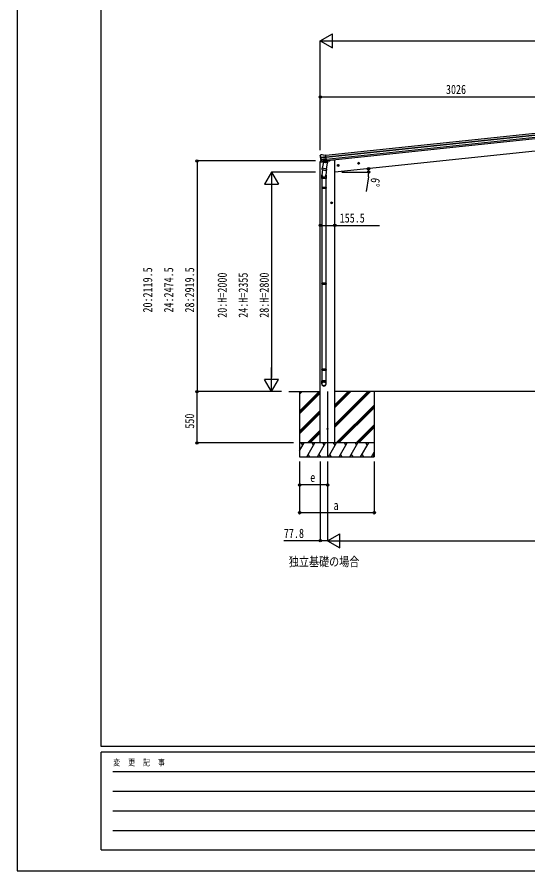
# Model space of a CAD drawing. Units: millimetres, scale not verified. Extents: x -12615 to 12615, y -8910 to 8910.
# Drawn here: x -12615 to -7137, y -8910 to 249 of the extents above; entities that cross this region are included whole.
import ezdxf
from ezdxf.enums import TextEntityAlignment as Align

# ---------------------------------------------------------------- set-up
doc = ezdxf.new("R2010")
doc.units = ezdxf.units.MM
doc.header["$LTSCALE"] = 30
for name, color, linetype in [('0-2_USER1', 3, 'Continuous'), ('0-3_YKK_12', 2, 'Continuous'), ('0-4_YKK_13', 4, 'Continuous'), ('0-5_YKK_A1', 4, 'Continuous'), ('0-6_YKK_D', 6, 'Continuous'), ('0-7_YKK_ZWAK', 7, 'Continuous')]:
    doc.layers.add(name, color=color, linetype=linetype)
doc.styles.add('ＭＳ ゴシック', font='')
doc.styles.get('ＭＳ ゴシック').set_extended_font_data('MS Gothic')

msp = doc.modelspace()

# ---------------------------------------------------------------- linework, layer by layer
at = {"layer": '0-3_YKK_12'}
msp.add_line((-9285.6, -3766.39), (-9285.6, -4471.39), dxfattribs=at)
at = {"layer": '0-4_YKK_13'}
for p, q in [((-9365.89, -1240.46), (-9365.97, -1238.59)), ((-9364.61, -1235.7), (-9365.3, -1236.56)), ((-9361.11, -1231.38), (-9364.61, -1235.7)), ((-9301.5, -1250.43), (-9361.24, -1256.71)), ((-9361.11, -1231.38), (-9361.11, -1231.38)), ((-9360.48, -1262.55), (-9300.88, -1256.28)), ((-9357.75, -1229.55), (-9357.74, -1229.55)), ((-9356.18, -1278.76), (-9299.15, -1272.77)), ((-9342.03, -1297.47), (-9355.08, -1281.53)), ((-9353.85, -1283.03), (-9298.68, -1277.23)), ((-9330.18, -1232.69), (-9303.65, -1229.9)), ((-9296.87, -1294.45), (-9303.65, -1229.9)), ((-9365.6, -1299.05), (-9366.5, -1305.89)), ((-9366.5, -1305.89), (-9332.77, -1302.34)), ((-9346.09, -1294.69), (-9362.94, -1296.46)), ((-9342.98, -1298.11), (-9356.67, -1282.35)), ((-9345.37, -1385.29), (-9342.88, -1373.05)), ((-9329.54, -1307.39), (-9342.9, -1373.05)), ((-9298.01, -1382.18), (-9342.9, -1373.05)), ((-9332.67, -1298.22), (-9340.36, -1299.02)), ((-9340.27, -1298.79), (-9296.89, -1294.23)), ((-9339.52, -1299.03), (-9337.96, -1298.86)), ((-9337.96, -1298.86), (-9300.42, -1294.92)), ((-9336.16, -1299.33), (-9336.31, -1300.06)), ((-9335.7, -1301.19), (-9310.94, -1310.94)), ((-9332.4, -1298.28), (-9332.67, -1298.22)), ((-9307.07, -1295.62), (-9332.4, -1298.28)), ((-9284.66, -1316.52), (-9329.54, -1307.39)), ((-9327.36, -1304.47), (-9328.02, -1307.7)), ((-9306.55, -1295.95), (-9309.47, -1310.3)), ((-9306.82, -1295.5), (-9307.07, -1295.62)), ((-9296.87, -1294.45), (-9306.82, -1295.5)), ((-9300.42, -1294.92), (-9298.85, -1294.75)), ((-9298.01, -1382.18), (-9284.66, -1316.52)), ((-9297.04, -1292.87), (-9296.11, -1293.06)), ((-9296.11, -1293.06), (-9284.91, -1309.98)), ((-9292.75, -1298.13), (-9263.49, -1295.06)), ((-9284.91, -1309.98), (-9286.18, -1316.21)), ((-9258.63, -1287.51), (-9259.05, -1290.74)), ((-9348.2, -1481.22), (-9348.2, -1446.87)), ((-9340.49, -1388.33), (-9346.05, -1444.06)), ((-9345.16, -1386.69), (-9345.16, -1386.69)), ((-9343.83, -1387.65), (-9302.87, -1395.99)), ((-9297.58, -1380.04), (-9304.23, -1447.78)), ((-9302.2, -1446.56), (-9302.2, -1481.22)), ((-9298.03, -1382.17), (-9300.56, -1394.65)), ((-9302.2, -1481.22), (-9348.2, -1481.22)), ((-9346.2, -1481.22), (-9346.2, -1577.96)), ((-9304.2, -1481.22), (-9304.2, -1577.96)), ((-9348.2, -1579.96), (-9347.2, -1577.96)), ((-9302.2, -1579.96), (-9348.2, -1579.96)), ((-9302.2, -1587.96), (-9348.2, -1587.96)), ((-9303.2, -1577.96), (-9347.2, -1577.96)), ((-9303.2, -1589.96), (-9347.2, -1589.96)), ((-9346.2, -1589.96), (-9346.2, -2606.65)), ((-9304.2, -1589.96), (-9304.2, -2606.65)), ((-9302.2, -1579.96), (-9303.2, -1577.96)), ((-9302.2, -1587.96), (-9303.2, -1589.96)), ((-9302.2, -1579.96), (-9302.2, -1587.96)), ((-9348.2, -2608.65), (-9347.2, -2606.65)), ((-9302.2, -2608.65), (-9348.2, -2608.65)), ((-9302.2, -2616.65), (-9348.2, -2616.65)), ((-9303.2, -2606.65), (-9347.2, -2606.65)), ((-9303.2, -2618.65), (-9347.2, -2618.65)), ((-9346.2, -2618.65), (-9346.2, -3529.34)), ((-9304.2, -2618.65), (-9304.2, -3529.34)), ((-9302.2, -2608.65), (-9303.2, -2606.65)), ((-9302.2, -2616.65), (-9303.2, -2618.65)), ((-9302.2, -2608.65), (-9302.2, -2616.65)), ((-9348.2, -3531.34), (-9347.2, -3529.34)), ((-9302.2, -3531.34), (-9348.2, -3531.34)), ((-9302.2, -3539.34), (-9348.2, -3539.34)), ((-9303.2, -3529.34), (-9347.2, -3529.34)), ((-9303.2, -3541.34), (-9347.2, -3541.34)), ((-9346.2, -3541.34), (-9346.2, -3651.34)), ((-9304.2, -3541.34), (-9304.2, -3651.34)), ((-9302.2, -3531.34), (-9303.2, -3529.34)), ((-9302.2, -3539.34), (-9303.2, -3541.34)), ((-9302.2, -3531.34), (-9302.2, -3539.34)), ((-9348.2, -3685.48), (-9348.2, -3651.34)), ((-9302.2, -3651.34), (-9348.2, -3651.34)), ((-9302.2, -3685.48), (-9302.2, -3651.34))]:
    msp.add_line(p, q, dxfattribs=at)
for points in [[(-9344.26, -1228.13), (-9344.26, -1228.13), (-9357.74, -1229.55)], [(-9330.18, -1232.69), (-9342.97, -1228.28), (-9342.97, -1228.28)], [(-9348.2, -1579.96), (-9348.2, -1587.96), (-9347.2, -1589.96)], [(-9348.2, -2608.65), (-9348.2, -2616.65), (-9347.2, -2618.65)], [(-9348.2, -3531.34), (-9348.2, -3539.34), (-9347.2, -3541.34)]]:
    msp.add_lwpolyline(points, dxfattribs=at)
msp.add_circle((-9285.6, -4168.89), 4.5, dxfattribs=at)
for centre, radius, start, end in [((-9165, -1219.35), 202, 186, 197.86084), ((-9172.06, -1221.4), 192.44, 185.42422, 190.5729), ((-9405.96, -1264.05), 45.32, 6.35482, 9.32878), ((-9357.22, -1234.52), 5, 96.04426, 140.95574), ((-9363.26, -1262.91), 2.74, 7.56588, 12.97849), ((-9360.39, -1263.9), 1.35, 94.08073, 96.8395), ((-9165, -1219.35), 200.2, 192.46117, 197.79991), ((-9354.41, -1280.38), 3, 197.86084, 221), ((-9352.76, -1279.63), 3, 197.79991, 219.30889), ((-9343.95, -1231.12), 3, 71.02369, 95.97631), ((-9362.63, -1299.45), 3, 96, 172.5), ((-9340.72, -1296.14), 2.99, 220.99261, 266.7283), ((-9339.57, -1298.53), 0.5, 240.73754, 276), ((-9336.65, -1299.23), 0.5, 348.5, 96), ((-9335.33, -1300.26), 1, 168.5, 248.5), ((-9310.47, -1310.02), 1.03, 242.53897, 344.46569), ((-9305.97, -1296.11), 0.604, 93.09842, 164.70595), ((-9298.9, -1294.26), 0.5, 276, 311.26246), ((-9264.01, -1290.09), 5, 276, 352.5), ((-9318.2, -1446.87), 30, 177.45142, 180), ((-9343.47, -1385.72), 1.95, 167.54017, 209.97766), ((-9343.43, -1385.69), 2, 209.90962, 258.5), ((-9302.47, -1394.03), 2, 258.5, 341.96843)]:
    msp.add_arc(centre, radius, start, end, dxfattribs=at)
for centre, major_axis, ratio, start_param, end_param in [((-9362.97, -1238.45), (1.9, 2.34), 0.995767, 1.5707963, 2.2972137), ((-9359.42, -1234.07), (-5.48, -2.51), 0.24881, 5.8190815, 5.8226003), ((-9363.76, -1239.61), (-0.38, 5.97), 0.020485, 4.7140547, 5.6117533), ((-9162.69, -1241.3), (-20.92, 199.05), 0.994373, 1.5554317, 1.5718064), ((-9343.02, -1296.06), (-1.71, 2.84), 0.040856, 4.1415604, 4.1696818), ((-9340.58, -1295.81), (-0.51, 2.96), 0.642905, 2.0792573, 3.037247), ((-9340.63, -1295.91), (-3.02, -2.79), 0.650902, 0.9542299, 1.0270405), ((-9340.67, -1296.03), (-1.1, -2.8), 0.997631, 0.3902369, 0.4789948), ((-9325.2, -1446.56), (23, 0), 0.996195, 2.621936, 6.6074797), ((-9325.2, -1446.56), (21, 0), 0.996195, 3.0215498, 6.2247991), ((-9325.2, -3683.74), (-23, 0), 0.996195, 3.1415927, 6.2831853), ((-9325.2, -3685.48), (-23, 0), 0.996195, 3.1415927, 6.2831853), ((-9325.2, -3685.48), (0, -23.43), 0.981806, 4.712389, 7.8539816)]:
    msp.add_ellipse(centre, major_axis=major_axis, ratio=ratio, start_param=start_param, end_param=end_param, dxfattribs=at)
msp.add_ellipse((-9325.2, -3685.48), major_axis=(21, 0), ratio=0.996195, dxfattribs=at)
at = {"layer": '0-5_YKK_A1'}
for p, q in [((-9303.45, -1231.89), (-6399.36, -926.66)), ((-9301.46, -1250.79), (-6397.38, -945.55)), ((-9301.03, -1254.96), (-6396.94, -949.73)), ((-9298.93, -1274.82), (-6394.85, -969.59)), ((-6393.09, -986.33), (-9297.17, -1291.56)), ((-6372.51, -1115.89), (-9208.35, -1413.95)), ((-9363.35, -4318.89), (-9363.35, -1305.55)), ((-9161.7, -1341.67), (-9181.59, -1343.77)), ((-9172.43, -1335.26), (-9178.51, -1339.67)), ((-9178.51, -1339.67), (-9177.72, -1347.13)), ((-9177.72, -1347.13), (-9170.86, -1350.18)), ((-9170.6, -1352.67), (-9172.69, -1332.77)), ((-9165.58, -1338.31), (-9172.43, -1335.26)), ((-8942.91, -1318.68), (-8962.8, -1320.77)), ((-8953.64, -1312.26), (-8959.71, -1316.67)), ((-8959.71, -1316.67), (-8958.93, -1324.14)), ((-8958.93, -1324.14), (-8952.07, -1327.19)), ((-8951.81, -1329.67), (-8953.9, -1309.78)), ((-8946.78, -1315.31), (-8953.64, -1312.26)), ((-9241.86, -1735.94), (-9248.36, -1739.69)), ((-9248.36, -1739.69), (-9248.36, -1747.2)), ((-9241.86, -1753.45), (-9241.86, -1733.45)), ((-9235.36, -1739.69), (-9241.86, -1735.94)), ((-9231.86, -1743.45), (-9251.86, -1743.45)), ((-9248.36, -1747.2), (-9241.86, -1750.95)), ((-9701.8, -3768.89), (-9363.35, -3768.89)), ((-9585.6, -3768.89), (-9585.6, -4468.89)), ((-9585.6, -3980.12), (-9374.37, -3768.89)), ((-9585.6, -3796.28), (-9558.22, -3768.89)), ((-9585.6, -3782.13), (-9572.36, -3768.89)), ((-9585.6, -3994.26), (-9363.35, -3772.02)), ((-9585.6, -4008.41), (-9363.35, -3786.16)), ((-3451.42, -3768.89), (-9207.85, -3768.89)), ((-9207.85, -4151.16), (-8825.59, -3768.89)), ((-9207.85, -4122.87), (-8853.87, -3768.89)), ((-9207.85, -4137.01), (-8839.73, -3768.89)), ((-9207.85, -3939.02), (-9037.72, -3768.89)), ((-9207.85, -3924.88), (-9051.86, -3768.89)), ((-9207.85, -3910.74), (-9066.01, -3768.89)), ((-8785.6, -3768.89), (-8785.6, -4468.89)), ((-9191.75, -4318.89), (-8785.6, -3912.76)), ((-9177.6, -4318.89), (-8785.6, -3926.9)), ((-9585.6, -4192.25), (-9363.35, -3970.01)), ((-9585.6, -4206.4), (-9363.35, -3984.15)), ((-9585.6, -4220.54), (-9363.35, -3998.29)), ((-9163.46, -4318.89), (-8785.6, -3941.04)), ((-9500.11, -4318.89), (-9363.35, -4182.14)), ((-9485.97, -4318.89), (-9363.35, -4196.28)), ((-9471.83, -4318.89), (-9363.35, -4210.42)), ((-8979.61, -4318.89), (-8785.6, -4124.89)), ((-8965.47, -4318.89), (-8785.6, -4139.03)), ((-8951.33, -4318.89), (-8785.6, -4153.17)), ((-8785.6, -4318.89), (-9585.6, -4318.89)), ((-9585.6, -4402.73), (-9537.2, -4318.89)), ((-9552.21, -4344.87), (-9567.21, -4318.89)), ((-9508.34, -4468.89), (-9421.73, -4318.89)), ((-9436.74, -4344.88), (-9451.74, -4318.89)), ((-9392.87, -4468.89), (-9306.26, -4318.89)), ((-9321.27, -4344.88), (-9336.27, -4318.89)), ((-9277.4, -4468.89), (-9190.79, -4318.89)), ((-9205.8, -4344.88), (-9220.8, -4318.89)), ((-9161.93, -4468.89), (-9075.32, -4318.89)), ((-9090.32, -4344.88), (-9105.33, -4318.89)), ((-9046.46, -4468.89), (-8959.85, -4318.89)), ((-8989.85, -4318.89), (-8974.85, -4344.88)), ((-8930.99, -4468.89), (-8844.38, -4318.89)), ((-8859.38, -4344.88), (-8874.38, -4318.89)), ((-9585.6, -4468.89), (-8785.6, -4468.89)), ((-9493.34, -4442.91), (-9478.34, -4468.89)), ((-9377.87, -4442.91), (-9362.87, -4468.89)), ((-9262.4, -4442.91), (-9247.4, -4468.89)), ((-9146.93, -4442.91), (-9131.93, -4468.89)), ((-9031.46, -4442.92), (-9016.46, -4468.89)), ((-8915.99, -4442.91), (-8900.99, -4468.89)), ((-8815.52, -4468.89), (-8785.6, -4417.08)), ((-8800.52, -4442.91), (-8785.6, -4468.75))]:
    msp.add_line(p, q, dxfattribs=at)
for points in [[(-9207.85, -4318.89), (-9207.85, -1284.89), (-9227.85, -1284.89), (-9258.71, -1288.14)], [(-9170.86, -1350.18), (-9164.79, -1345.77), (-9165.58, -1338.31)], [(-8952.07, -1327.19), (-8946, -1322.78), (-8946.78, -1315.31)], [(-9241.86, -1750.95), (-9235.36, -1747.2), (-9235.36, -1739.69)]]:
    msp.add_lwpolyline(points, dxfattribs=at)
for centre, radius in [((-9171.65, -1342.72), 8.5), ((-9171.65, -1342.72), 7.7), ((-9171.65, -1342.72), 6.5), ((-8952.85, -1319.72), 8.5), ((-8952.85, -1319.72), 7.7), ((-8952.85, -1319.72), 6.5), ((-9241.86, -1743.45), 8.5), ((-9241.86, -1743.45), 7.7), ((-9241.86, -1743.45), 6.5)]:
    msp.add_circle(centre, radius, dxfattribs=at)
at = {"layer": '0-6_YKK_D'}
for p, q in [((-9363.65, -7.28), (-9233.75, 67.72)), ((-9233.75, -82.28), (-9233.75, 67.72)), ((-9363.65, -857.54), (-9363.65, -6.28)), ((-9363.65, -7.28), (-9233.75, -82.28)), ((-9363.65, -7.28), (-9103.85, -7.28)), ((-9213.65, -7.28), (-3445.21, -7.28)), ((-9363.85, -1177.91), (-9363.85, -606.28)), ((-9363.85, -607.28), (-6337.47, -607.28)), ((-9413.85, -1294.41), (-10686.6, -1294.41)), ((-10685.6, -1294.41), (-10685.6, -3768.89)), ((-9885.6, -1413.89), (-9960.6, -1543.8)), ((-9413.85, -1413.89), (-9886.6, -1413.89)), ((-9885.6, -1413.89), (-9810.6, -1543.8)), ((-9885.6, -1413.89), (-9885.6, -1673.7)), ((-9133.99, -1413.95), (-8843.67, -1413.95)), ((-8848.24, -1464.82), (-8870.68, -1623.64)), ((-9960.6, -1543.8), (-9810.6, -1543.8)), ((-9885.6, -1563.89), (-9885.6, -3618.89)), ((-9885.6, -3768.89), (-9885.6, -3509.09)), ((-9885.6, -3768.89), (-9960.6, -3638.99)), ((-9810.6, -3638.99), (-9960.6, -3638.99)), ((-9885.6, -3768.89), (-9810.6, -3638.99)), ((-9779.13, -3768.89), (-10686.6, -3768.89)), ((-9942.64, -3768.89), (-10686.6, -3768.89)), ((-10685.6, -4318.89), (-10685.6, -3768.89)), ((-9779.13, -3768.89), (-9886.6, -3768.89)), ((-9651.3, -4318.89), (-10686.6, -4318.89)), ((-9585.6, -4518.89), (-9585.6, -5069.89)), ((-9585.6, -4518.89), (-9585.6, -4769.89)), ((-9363.35, -4518.89), (-9363.35, -5369.89)), ((-9285.6, -4518.89), (-9285.6, -5369.89)), ((-9285.6, -4518.89), (-9285.6, -5369.89)), ((-9285.6, -4570.27), (-9285.6, -4769.89)), ((-8785.6, -4518.89), (-8785.6, -5069.89)), ((-9285.6, -4768.89), (-9585.6, -4768.89)), ((-8785.6, -5068.89), (-9585.6, -5068.89)), ((-9285.6, -5368.89), (-9155.7, -5293.89)), ((-9155.7, -5443.89), (-9155.7, -5293.89)), ((-9285.6, -5368.89), (-9155.7, -5443.89)), ((-9285.6, -5368.89), (-9025.8, -5368.89)), ((-9135.6, -5368.89), (-3523.67, -5368.89))]:
    msp.add_line(p, q, dxfattribs=at)
for points in [[(-9363.35, -1986.05), (-9207.85, -1986.05), (-8730.05, -1986.05)], [(-9285.6, -5368.89), (-9363.35, -5368.89), (-9754.75, -5368.89)]]:
    msp.add_lwpolyline(points, dxfattribs=at)
for centre in [(-9363.85, -607.28), (-10685.6, -1294.41), (-8846.66, -1375.93), (-8844.67, -1413.95), (-9363.35, -1986.05), (-9207.85, -1986.05), (-10685.6, -3768.89), (-10685.6, -3768.89), (-10685.6, -4318.89), (-9585.6, -4768.89), (-9285.6, -4768.89), (-9585.6, -5068.89), (-8785.6, -5068.89), (-9363.35, -5368.89)]:
    msp.add_circle(centre, 12.75, dxfattribs=at)
for start, end in [(351.95879, 0), (0, 6)]:
    msp.add_arc((-9208.35, -1413.95), 363.69, start, end, dxfattribs=at)
at = {"layer": '0-7_YKK_ZWAK'}
for p, q in [((-11714.94, -7575), (-11714.94, 8325)), ((11685.06, -7575), (-11714.94, -7575)), ((-3914.94, -7635), (-11714.94, -7635)), ((-11714.94, -8685), (-11714.94, -7635)), ((-11587.44, -7845), (-4064.94, -7845)), ((-11587.44, -8055), (-4064.94, -8055)), ((-11587.44, -8265), (-4064.94, -8265)), ((-11587.44, -8475), (-4064.94, -8475)), ((-11714.94, -8685), (-3914.94, -8685))]:
    msp.add_line(p, q, dxfattribs=at)
msp.add_lwpolyline([(-12615, -8910), (12615, -8910), (12615, 8910), (-12615, 8910)], close=True, dxfattribs=at)

# ---------------------------------------------------------------- texts
at = {"layer": '0-2_USER1', "style": 'ＭＳ ゴシック', "width": 0.8}
msp.add_text('独立基礎の場合', height=98.97, dxfattribs=at).set_placement((-9701.07, -5671.3), align=Align.BOTTOM_LEFT)
at = {"layer": '0-6_YKK_D', "style": 'ＭＳ ゴシック', "width": 0.8}
for s, p in [('3026', (-8016.26, -606.28)), ('155.5', (-9155.85, -1985.05)), ('e', (-9471.6, -4767.89)), ('a', (-9221.6, -5067.89)), ('77.8', (-9753.75, -5367.89))]:
    msp.add_text(s, height=98.97, dxfattribs=at).set_placement(p, align=Align.BOTTOM_LEFT)
for s, rotation, p in [('6°', 261.959, (-8847.39, -1465.95)), ('20:2119.5', 90, (-11136.6, -2920.45)), ('24:2474.5', 90, (-10911.6, -2920.45)), ('28:2919.5', 90, (-10686.6, -2920.45)), ('20:H=2000', 90, (-10336.6, -2976.59)), ('24:H=2355', 90, (-10111.6, -2976.59)), ('28:H=2800', 90, (-9886.6, -2976.59)), ('550', 90, (-10686.6, -4166.29))]:
    msp.add_text(s, height=98.97, rotation=rotation, dxfattribs=at).set_placement(p, align=Align.BOTTOM_LEFT)
at = {"layer": '0-7_YKK_ZWAK', "style": 'ＭＳ ゴシック', "width": 0.8}
msp.add_text('変  更  記  事', height=65.98, dxfattribs=at).set_placement((-11583.93, -7800), align=Align.BOTTOM_LEFT)

doc.saveas('drawing.dxf')
